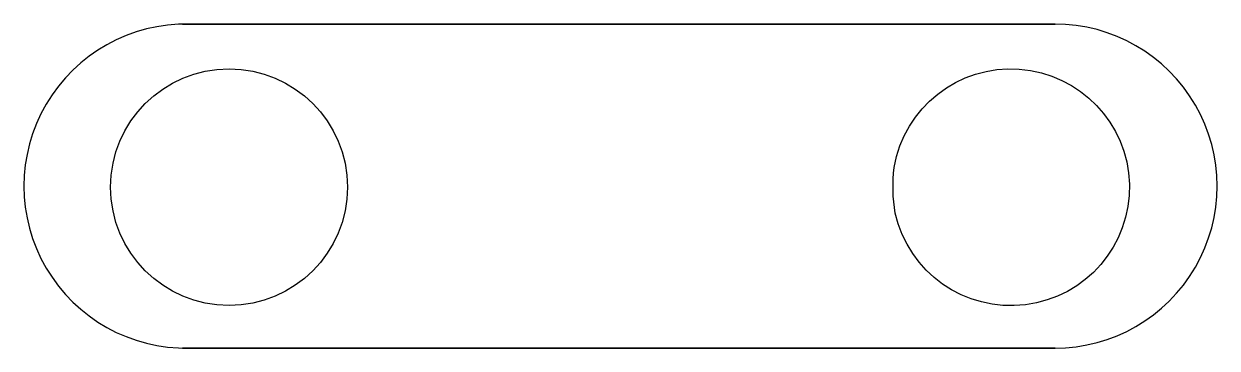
# Model space of a CAD drawing. Header units: centimetres. Extents: x 1.7 to 28.9, y 2.3 to 9.7.
import ezdxf

# ---------------------------------------------------------------- set-up
doc = ezdxf.new("R2010")
doc.units = ezdxf.units.CM
doc.layers.get('0').update_dxf_attribs({"linetype": 'CONTINUOUS'})

msp = doc.modelspace()

# ---------------------------------------------------------------- linework, layer by layer
msp.add_line((5.309, 9.728), (5.38, 9.734))
for points in [[(5.309, 9.728), (25.203, 9.728), (25.203, 9.728), (5.309, 9.728)], [(25.203, 2.337), (5.309, 2.337), (5.309, 2.337), (25.203, 2.337)]]:
    msp.add_lwpolyline(points, close=True)
msp.add_lwpolyline([(21.559, 5.418, -0.070606), (21.532, 6.457, -10.301779)], format="xyb", close=True)
msp.add_circle((6.367, 6.009), 2.7)
for centre, start, end in [((5.385, 6.033), 88.8188, 271.1812), ((25.203, 6.033), -90.0984, 90.0984)]:
    msp.add_arc(centre, 3.696, start, end)

doc.saveas('drawing.dxf')
